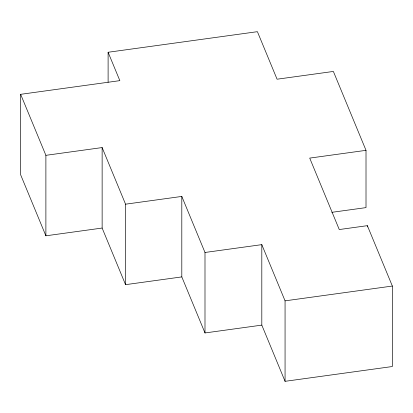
<?xml version="1.0" encoding="UTF-8"?>
<svg xmlns="http://www.w3.org/2000/svg" width="413" height="413" viewBox="0 0 413 413"><rect width="100%" height="100%" fill="white"/><g stroke="black" fill="none" stroke-linecap="round" stroke-linejoin="round"><path stroke-width="0.62" d="M108.108 82.264L108.108 52.265L257.407 31.677L277.071 79.208L333.374 71.444L366.011 150.337L366.011 207.615L331.851 212.323M366.011 150.337L309.709 158.102L339.264 229.545L367.369 225.668L392.35 286.049L392.35 366.527L285.063 381.323L261.811 325.119L204.993 332.955L181.808 276.906L125.557 284.665L102.135 228.053L45.889 235.808L20.65 174.802L20.65 94.324L119.847 80.643L108.108 52.265M20.65 94.324L45.889 155.329L102.135 147.57L125.557 204.187L125.557 284.665M125.557 204.187L181.808 196.428L204.993 252.477L204.993 332.955M204.993 252.477L261.811 244.641L285.063 300.845L285.063 381.323M285.063 300.845L392.35 286.049M367.369 225.668L367.369 226.949M261.811 244.641L261.811 325.119M181.808 196.428L181.808 276.906M102.135 147.57L102.135 228.053M45.889 155.329L45.889 235.808"/></g></svg>
